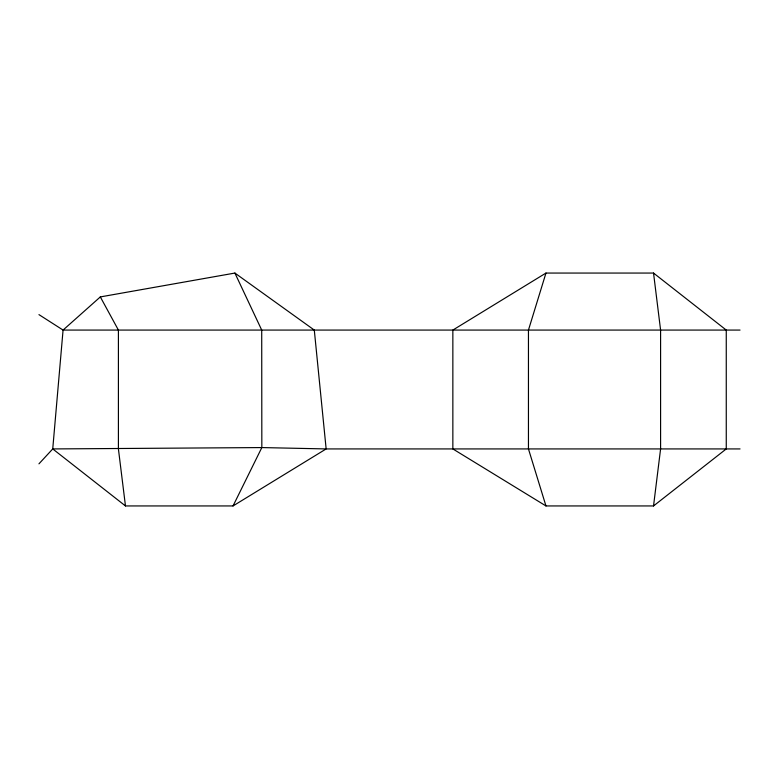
<?xml version="1.0" encoding="UTF-8"?>
<svg xmlns="http://www.w3.org/2000/svg" width="779" height="779" viewBox="0 0 779 779"><rect width="100%" height="100%" fill="white"/><g stroke="black" fill="none" stroke-linecap="round" stroke-linejoin="round"><path stroke-width="1.17" d="M653.532 505.941L660.592 448.928L660.592 330.072L653.532 273.059L545.962 273.059L452.852 330.072L452.852 448.928L545.962 505.941L653.532 505.941L726.262 448.928L726.262 330.072L653.532 273.059M545.962 273.059L528.454 330.072L528.454 448.928L545.962 505.941M740.05 448.928L326.148 448.928L261.832 447.574L52.738 448.928L125.468 505.941L233.038 505.941L261.832 447.574L261.715 330.072L234.898 273.059L100.325 296.916L63.07 330.072L52.738 448.928L38.95 463.836M233.038 505.941L326.148 448.928L314.297 330.072L234.898 273.059M740.05 330.072L63.07 330.072L38.95 314.619M100.325 296.916L118.408 330.072L118.408 448.928L125.468 505.941"/></g></svg>
